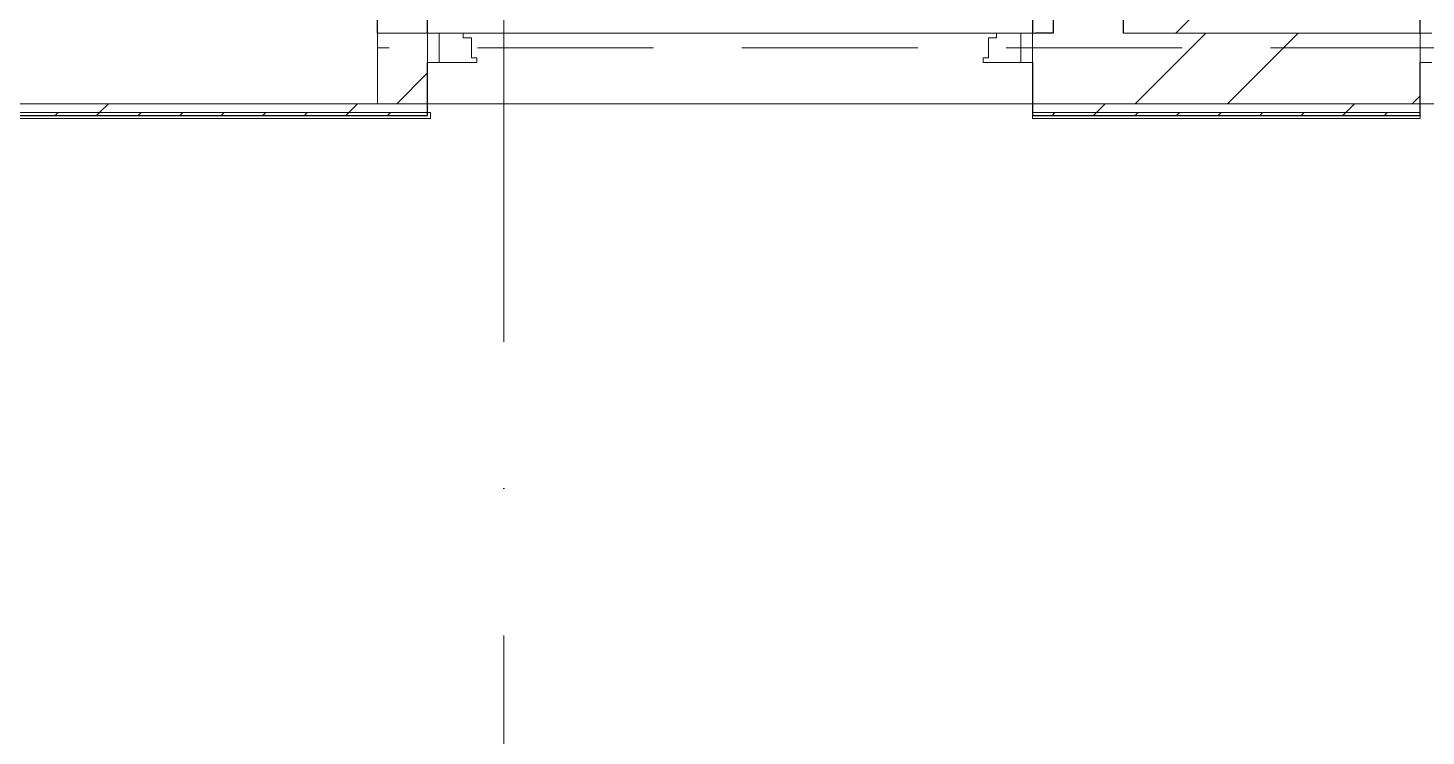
# Model space of a CAD drawing. Header units: millimetres. Extents: x -88595 to 880822, y -1054509 to -148035.
# Drawn here: x 315153 to 317533, y -275523 to -274318 of the extents above; entities that cross this region are included whole.
import ezdxf

# ---------------------------------------------------------------- set-up
doc = ezdxf.new("R2010")
doc.units = ezdxf.units.MM
doc.linetypes.add('ADSK_Линия сетки', pattern=[25, 20, -2.5, 0, -2.5])
doc.linetypes.add('ADSK_Сверху', pattern=[4.5, 3, -1.5])
for name, color, linetype, lineweight in [('Двери', 7, 'Continuous', 9), ('Линии', 7, 'Continuous', 9), ('Оборудование', 7, 'Continuous', 18), ('Ограждение', 7, 'Continuous', 9), ('Оси', 7, 'Continuous', 9), ('Перекрытие', 7, 'Continuous', 18), ('Стены внутренние', 7, 'Continuous', 18), ('Стены наружные', 7, 'Continuous', 18), ('Стены штриховка', 7, 'Continuous', 9)]:
    doc.layers.add(name, color=color, linetype=linetype, lineweight=lineweight)

# ---------------------------------------------------------------- blocks, each defined once
blk = doc.blocks.new('2 этаж')
at = {"layer": 'Двери'}
for p, q in [((345167.5, 653481.5), (345167.5, 653431.5)), ((345187.5, 653481.5), (345167.5, 653481.5)), ((345187.5, 653431.5), (345187.5, 653481.5)), ((345228.5, 653481.5), (345187.5, 653481.5)), ((345187.5, 653481.5), (345187.5, 653431.5)), ((345228.5, 653473.5), (345228.5, 653481.5)), ((346136.5, 653481.5), (346136.5, 653473.5)), ((346177.5, 653481.5), (346136.5, 653481.5)), ((346197.5, 653481.5), (346177.5, 653481.5)), ((346177.5, 653481.5), (346177.5, 653431.5)), ((346177.5, 653431.5), (346177.5, 653481.5)), ((346197.5, 653431.5), (346197.5, 653481.5)), ((346857.5, 653481.5), (346857.5, 653431.5)), ((346877.5, 653481.5), (346857.5, 653481.5)), ((345242.5, 653473.5), (345228.5, 653473.5)), ((345242.5, 653439.5), (345242.5, 653473.5)), ((346136.5, 653473.5), (346122.5, 653473.5)), ((346122.5, 653473.5), (346122.5, 653439.5)), ((345167.5, 653431.5), (345187.5, 653431.5)), ((345187.5, 653431.5), (345251.5, 653431.5)), ((345251.5, 653439.5), (345242.5, 653439.5)), ((345251.5, 653431.5), (345251.5, 653439.5)), ((346122.5, 653439.5), (346113.5, 653439.5)), ((346113.5, 653439.5), (346113.5, 653431.5)), ((346113.5, 653431.5), (346177.5, 653431.5)), ((346177.5, 653431.5), (346197.5, 653431.5)), ((346857.5, 653431.5), (346877.5, 653431.5))]:
    blk.add_line(p, q, dxfattribs=at)
at = {"layer": 'Линии', "linetype": 'ADSK_Сверху', "ltscale": 100}
blk.add_line((355902.5, 653456.5), (345082.5, 653456.5), dxfattribs=at)
at = {"layer": 'Ограждение'}
for p, q in [((343642.5, 653336.5), (345172.5, 653336.5)), ((345172.5, 653346.5), (345167.5, 653346.5)), ((345172.5, 653346.5), (345172.5, 653336.5)), ((346197.5, 653336.5), (346197.5, 653341.5)), ((346197.5, 653336.5), (346857.5, 653336.5)), ((346857.5, 653341.5), (346857.5, 653336.5))]:
    blk.add_line(p, q, dxfattribs=at)
at = {"layer": 'Оси', "linetype": 'ADSK_Линия сетки', "ltscale": 100}
blk.add_line((345297.5, 662456.5), (345297.5, 632600.4), dxfattribs=at)
at = {"layer": 'Перекрытие', "color": 49, "ltscale": 100, "true_color": 0x464646}
blk.add_line((345167.5, 653361.5), (346197.5, 653361.5), dxfattribs=at)
at = {"layer": 'Стены внутренние', "lineweight": 30}
blk.add_line((345082.5, 653481.5), (345082.5, 653751.5), dxfattribs=at)
at = {"layer": 'Стены внутренние'}
blk.add_line((345082.5, 653361.5), (345082.5, 653481.5), dxfattribs=at)
at = {"layer": 'Стены наружные', "lineweight": 30}
for p, q in [((346232.5, 655251.5), (346232.5, 653481.5)), ((346352.5, 653481.5), (346352.5, 655211.5)), ((345167.5, 653481.5), (345167.5, 653511.5)), ((346197.5, 653511.5), (346197.5, 653481.5)), ((346857.5, 653481.5), (346857.5, 653511.5)), ((346232.5, 653481.5), (346202.5, 653481.5)), ((345167.5, 653341.5), (345167.5, 653431.5)), ((346197.5, 653431.5), (346197.5, 653341.5)), ((346857.5, 653341.5), (346857.5, 653431.5)), ((343637.5, 653341.5), (345167.5, 653341.5)), ((346197.5, 653341.5), (346857.5, 653341.5))]:
    blk.add_line(p, q, dxfattribs=at)
at = {"layer": 'Стены наружные', "linetype": 'Continuous', "lineweight": 9}
for p, q in [((346441.5, 653481.5), (346471.5, 653511.5)), ((346372.4, 653361.5), (346492.4, 653481.5)), ((346529.6, 653361.5), (346649.6, 653481.5)), ((345115.2, 653361.5), (345167.5, 653413.8)), ((344609.4, 653346.5), (344624.4, 653361.5)), ((345033.7, 653346.5), (345048.7, 653361.5)), ((346306.5, 653346.5), (346321.5, 653361.5)), ((346730.8, 653346.5), (346745.8, 653361.5)), ((346843.9, 653361.5), (346857.5, 653375.1)), ((344533.7, 653341.5), (344538.7, 653346.5)), ((344604.4, 653341.5), (344609.4, 653346.5)), ((344675.2, 653341.5), (344680.2, 653346.5)), ((344745.9, 653341.5), (344750.9, 653346.5)), ((344816.6, 653341.5), (344821.6, 653346.5)), ((344887.3, 653341.5), (344892.3, 653346.5)), ((344958, 653341.5), (344963, 653346.5)), ((345028.7, 653341.5), (345033.7, 653346.5)), ((345099.4, 653341.5), (345104.4, 653346.5)), ((346230.8, 653341.5), (346235.8, 653346.5)), ((346301.5, 653341.5), (346306.5, 653346.5)), ((346372.2, 653341.5), (346377.2, 653346.5)), ((346442.9, 653341.5), (346447.9, 653346.5)), ((346513.6, 653341.5), (346518.6, 653346.5)), ((346584.3, 653341.5), (346589.3, 653346.5)), ((346655, 653341.5), (346660, 653346.5)), ((346725.8, 653341.5), (346730.8, 653346.5)), ((346796.5, 653341.5), (346801.5, 653346.5))]:
    blk.add_line(p, q, dxfattribs=at)
at = {"layer": 'Стены наружные'}
for p, q in [((345228.5, 653481.5), (346136.5, 653481.5)), ((345082.5, 653361.5), (344332.5, 653361.5)), ((346197.5, 653361.5), (345167.5, 653361.5)), ((347987.5, 653361.5), (346857.5, 653361.5))]:
    blk.add_line(p, q, dxfattribs=at)
at = {"layer": 'Стены штриховка'}
for p, q in [((345082.5, 653481.5), (345167.5, 653481.5)), ((346202.5, 653481.5), (346197.5, 653481.5)), ((346857.5, 653481.5), (346352.5, 653481.5)), ((345082.5, 653361.5), (345167.5, 653361.5)), ((346197.5, 653361.5), (346857.5, 653361.5)), ((343637.5, 653346.5), (345167.5, 653346.5)), ((346197.5, 653346.5), (346857.5, 653346.5))]:
    blk.add_line(p, q, dxfattribs=at)

msp = doc.modelspace()

# ---------------------------------------------------------------- block references
at = {"layer": 'Оборудование', "color": 5, "true_color": 0x0000ff}
msp.add_blockref('2 этаж', (-29334.2, -927808.4), dxfattribs=at)

doc.saveas('drawing.dxf')
